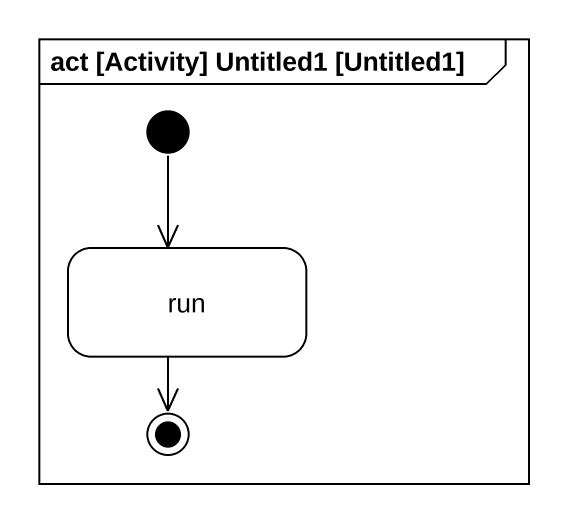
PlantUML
@startuml
mainframe act [Activity] Untitled1 [Untitled1]
hide empty description
state run
[*] --> run
run --> [*]
@enduml
